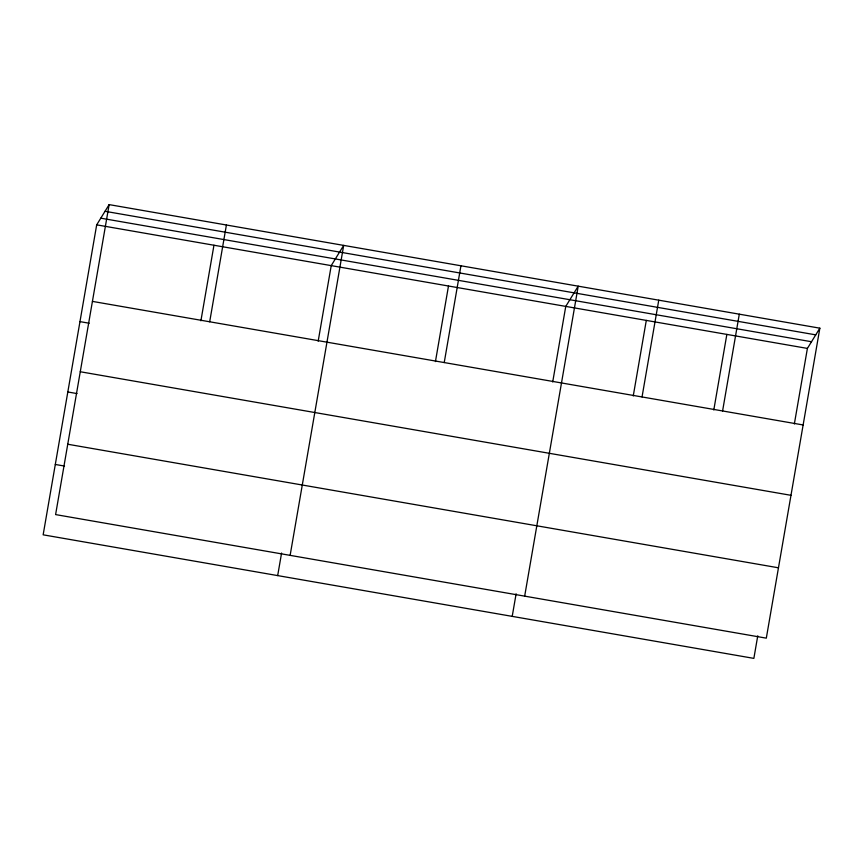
<?xml version="1.0" encoding="UTF-8"?>
<svg xmlns="http://www.w3.org/2000/svg" width="863" height="863" viewBox="0 0 863 863"><rect width="100%" height="100%" fill="white"/><g stroke="black" fill="none" stroke-linecap="round" stroke-linejoin="round"><path stroke-width="1.29" d="M109.137 204.617L55.599 514.585L766.312 638.156L819.85 328.177L109.137 204.617L96.688 224.844L43.15 534.823L753.863 658.383L757.757 635.815M200.906 320.799L213.959 245.232M209.687 321.78L226.408 225.006M277.681 575.589L281.586 553.032M318.177 341.187L331.23 265.621L343.679 245.394L290.13 555.362M435.437 361.575L448.49 286.009M444.229 362.557L460.939 265.782M512.212 616.365L516.117 593.798M552.708 381.964L565.761 306.397L578.21 286.171L524.672 596.139M633.248 395.966L646.301 320.4M642.04 396.948L658.76 300.173M713.798 409.968L726.851 334.402M722.59 410.961L739.3 314.175M794.348 423.981L807.401 348.415L819.85 328.177M105.038 211.295L815.74 334.855M100.798 218.166L811.511 341.737M96.688 224.844L807.401 348.415M92.427 301.392L803.129 424.963M79.979 321.629L89.202 323.226M80.27 371.748L790.983 495.319M67.821 391.975L77.044 393.582M67.756 444.24L778.458 567.8M55.308 464.467L64.52 466.063"/></g></svg>
